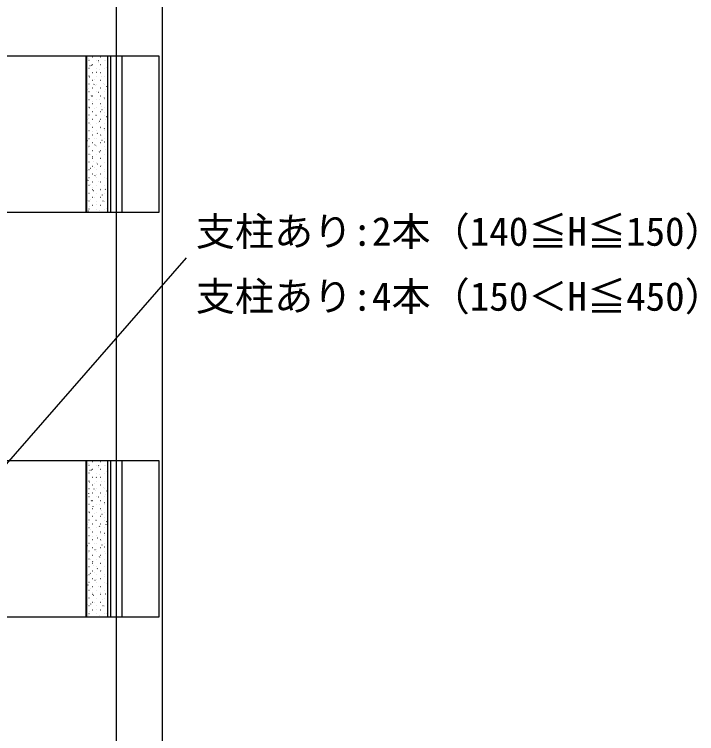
# Model space of a CAD drawing. Units: millimetres, scale not verified. Extents: x -875 to 875, y -1300 to 1294.
# Drawn here: x -307.7 to -46.2, y 374.3 to 649.7 of the extents above; entities that cross this region are included whole.
import ezdxf
from ezdxf.enums import TextEntityAlignment as Align

# ---------------------------------------------------------------- set-up
doc = ezdxf.new("R2010")
doc.units = ezdxf.units.MM
doc.header["$LTSCALE"] = 8
for name, color, linetype in [('0-4_YKK_12', 2, 'Continuous'), ('0-5_YKK_13', 4, 'Continuous'), ('0-6_YKK_D', 6, 'Continuous'), ('0-8_YSS_K', 3, 'Continuous')]:
    doc.layers.add(name, color=color, linetype=linetype)
doc.styles.add('ＭＳ ゴシック', font='')
doc.styles.get('ＭＳ ゴシック').set_extended_font_data('MS Gothic')

msp = doc.modelspace()

# ---------------------------------------------------------------- linework, layer by layer
at = {"layer": '0-4_YKK_12'}
msp.add_line((-251, 753.907), (-251, 98.907), dxfattribs=at)
at = {"layer": '0-5_YKK_13'}
for p, q in [((-280.202, 573.907), (-280.202, 633.907)), ((-279.954, 573.907), (-279.954, 633.907)), ((-276.541, 633.661), (-276.551, 633.657)), ((-270.676, 573.907), (-270.676, 633.907)), ((-266.4, 573.907), (-266.4, 633.907)), ((-279.332, 632.673), (-279.341, 632.669)), ((-279.058, 632.016), (-279.108, 632.016)), ((-277.633, 633.391), (-277.683, 633.391)), ((-276.018, 632.016), (-276.068, 632.016)), ((-275.565, 631.165), (-275.575, 631.162)), ((-275.344, 631.983), (-275.427, 631.927)), ((-274.593, 633.391), (-274.643, 633.391)), ((-272.978, 632.016), (-273.028, 632.016)), ((-272.822, 632.137), (-272.832, 632.133)), ((-279.058, 629.026), (-279.108, 629.026)), ((-278.686, 630.06), (-278.695, 630.057)), ((-278.033, 630.203), (-278.116, 630.147)), ((-277.633, 630.401), (-277.683, 630.401)), ((-276.018, 629.026), (-276.068, 629.026)), ((-274.967, 628.536), (-274.976, 628.533)), ((-274.593, 630.401), (-274.643, 630.401)), ((-272.978, 629.026), (-273.028, 629.026)), ((-272.176, 629.525), (-272.186, 629.521)), ((-279.058, 626.036), (-279.108, 626.036)), ((-278.917, 625.699), (-279.001, 625.644)), ((-277.71, 627.565), (-277.719, 627.562)), ((-277.633, 627.411), (-277.683, 627.411)), ((-276.228, 627.479), (-276.312, 627.424)), ((-276.018, 626.036), (-276.068, 626.036)), ((-274.593, 627.411), (-274.643, 627.411)), ((-274.321, 625.924), (-274.33, 625.921)), ((-272.978, 626.036), (-273.028, 626.036)), ((-279.854, 623.965), (-279.863, 623.961)), ((-279.058, 623.046), (-279.108, 623.046)), ((-277.633, 624.421), (-277.683, 624.421)), ((-277.113, 622.976), (-277.196, 622.921)), ((-277.111, 624.936), (-277.12, 624.933)), ((-276.018, 623.046), (-276.068, 623.046)), ((-274.593, 624.421), (-274.643, 624.421)), ((-273.345, 623.429), (-273.354, 623.426)), ((-272.978, 623.046), (-273.028, 623.046)), ((-279.802, 621.196), (-279.885, 621.141)), ((-279.255, 621.336), (-279.264, 621.333)), ((-279.058, 620.056), (-279.108, 620.056)), ((-277.633, 621.431), (-277.683, 621.431)), ((-276.465, 622.324), (-276.474, 622.321)), ((-276.018, 620.056), (-276.068, 620.056)), ((-275.489, 619.829), (-275.498, 619.825)), ((-274.593, 621.431), (-274.643, 621.431)), ((-272.978, 620.056), (-273.028, 620.056)), ((-272.746, 620.8), (-272.755, 620.797)), ((-272.31, 622.237), (-272.393, 622.182)), ((-279.058, 617.066), (-279.108, 617.066)), ((-278.609, 618.724), (-278.618, 618.72)), ((-277.997, 618.473), (-278.08, 618.418)), ((-277.633, 618.441), (-277.683, 618.441)), ((-276.018, 617.066), (-276.068, 617.066)), ((-274.89, 617.2), (-274.899, 617.196)), ((-274.593, 618.441), (-274.643, 618.441)), ((-273.194, 617.734), (-273.278, 617.679)), ((-272.978, 617.066), (-273.028, 617.066)), ((-272.1, 618.188), (-272.109, 618.184)), ((-277.633, 615.451), (-277.683, 615.451)), ((-277.633, 616.228), (-277.642, 616.225)), ((-274.593, 615.451), (-274.643, 615.451)), ((-274.244, 614.588), (-274.253, 614.584)), ((-279.777, 612.628), (-279.787, 612.625)), ((-279.058, 614.076), (-279.108, 614.076)), ((-278.881, 613.97), (-278.965, 613.915)), ((-277.633, 612.461), (-277.683, 612.461)), ((-277.034, 613.6), (-277.044, 613.596)), ((-276.018, 614.076), (-276.068, 614.076)), ((-274.593, 612.461), (-274.643, 612.461)), ((-274.079, 613.231), (-274.162, 613.176)), ((-273.268, 612.092), (-273.277, 612.089)), ((-272.978, 614.076), (-273.028, 614.076)), ((-279.766, 609.467), (-279.849, 609.411)), ((-279.178, 609.999), (-279.188, 609.996)), ((-279.058, 611.086), (-279.108, 611.086)), ((-277.633, 609.471), (-277.683, 609.471)), ((-276.388, 610.987), (-276.398, 610.984)), ((-276.018, 611.086), (-276.068, 611.086)), ((-274.963, 608.728), (-275.047, 608.672)), ((-274.593, 609.471), (-274.643, 609.471)), ((-272.978, 611.086), (-273.028, 611.086)), ((-272.669, 609.463), (-272.679, 609.46)), ((-272.274, 610.508), (-272.357, 610.452)), ((-279.058, 608.096), (-279.108, 608.096)), ((-278.532, 607.387), (-278.542, 607.384)), ((-277.633, 606.481), (-277.683, 606.481)), ((-276.018, 608.096), (-276.068, 608.096)), ((-275.412, 608.492), (-275.422, 608.489)), ((-274.593, 606.481), (-274.643, 606.481)), ((-273.158, 606.004), (-273.242, 605.949)), ((-272.978, 608.096), (-273.028, 608.096)), ((-272.023, 606.851), (-272.032, 606.848)), ((-279.058, 605.106), (-279.108, 605.106)), ((-277.633, 603.491), (-277.683, 603.491)), ((-277.556, 604.892), (-277.566, 604.888)), ((-276.018, 605.106), (-276.068, 605.106)), ((-275.848, 604.224), (-275.931, 604.169)), ((-274.813, 605.863), (-274.823, 605.86)), ((-274.593, 603.491), (-274.643, 603.491)), ((-274.167, 603.251), (-274.177, 603.248)), ((-272.978, 605.106), (-273.028, 605.106)), ((-279.701, 601.291), (-279.71, 601.288)), ((-279.058, 602.116), (-279.108, 602.116)), ((-277.633, 600.501), (-277.683, 600.501)), ((-276.957, 602.263), (-276.967, 602.26)), ((-276.018, 602.116), (-276.068, 602.116)), ((-274.593, 600.501), (-274.643, 600.501)), ((-274.043, 601.501), (-274.126, 601.446)), ((-273.191, 600.756), (-273.201, 600.752)), ((-272.978, 602.116), (-273.028, 602.116)), ((-279.102, 598.663), (-279.111, 598.659)), ((-279.058, 599.126), (-279.108, 599.126)), ((-276.732, 599.721), (-276.815, 599.666)), ((-276.311, 599.651), (-276.321, 599.647)), ((-276.018, 599.126), (-276.068, 599.126)), ((-272.978, 599.126), (-273.028, 599.126)), ((-272.592, 598.127), (-272.602, 598.123)), ((-279.058, 596.136), (-279.108, 596.136)), ((-278.456, 596.05), (-278.465, 596.047)), ((-277.616, 595.218), (-277.7, 595.163)), ((-277.633, 597.511), (-277.683, 597.511)), ((-276.018, 596.136), (-276.068, 596.136)), ((-275.336, 597.155), (-275.345, 597.152)), ((-274.927, 596.998), (-275.011, 596.943)), ((-274.593, 597.511), (-274.643, 597.511)), ((-272.978, 596.136), (-273.028, 596.136)), ((-279.058, 593.146), (-279.108, 593.146)), ((-277.633, 594.521), (-277.683, 594.521)), ((-277.48, 593.555), (-277.489, 593.552)), ((-276.018, 593.146), (-276.068, 593.146)), ((-275.812, 592.495), (-275.895, 592.44)), ((-274.737, 594.526), (-274.746, 594.523)), ((-274.593, 594.521), (-274.643, 594.521)), ((-272.978, 593.146), (-273.028, 593.146)), ((-279.624, 589.955), (-279.633, 589.951)), ((-279.058, 590.156), (-279.108, 590.156)), ((-278.501, 590.715), (-278.584, 590.66)), ((-277.633, 591.531), (-277.683, 591.531)), ((-276.881, 590.926), (-276.89, 590.923)), ((-276.018, 590.156), (-276.068, 590.156)), ((-274.593, 591.531), (-274.643, 591.531)), ((-274.091, 591.914), (-274.1, 591.911)), ((-273.115, 589.419), (-273.124, 589.416)), ((-272.978, 590.156), (-273.028, 590.156)), ((-279.058, 587.166), (-279.108, 587.166)), ((-279.025, 587.326), (-279.034, 587.323)), ((-277.633, 588.541), (-277.683, 588.541)), ((-276.696, 587.992), (-276.779, 587.936)), ((-276.235, 588.314), (-276.244, 588.311)), ((-276.018, 587.166), (-276.068, 587.166)), ((-274.593, 588.541), (-274.643, 588.541)), ((-272.978, 587.166), (-273.028, 587.166)), ((-272.516, 586.79), (-272.525, 586.787)), ((-279.385, 586.212), (-279.469, 586.156)), ((-279.058, 584.176), (-279.108, 584.176)), ((-278.379, 584.714), (-278.388, 584.71)), ((-277.633, 585.551), (-277.683, 585.551)), ((-276.018, 584.176), (-276.068, 584.176)), ((-275.259, 585.819), (-275.268, 585.815)), ((-274.593, 585.551), (-274.643, 585.551)), ((-272.978, 584.176), (-273.028, 584.176)), ((-279.058, 581.186), (-279.108, 581.186)), ((-277.633, 582.561), (-277.683, 582.561)), ((-277.581, 583.488), (-277.664, 583.433)), ((-277.403, 582.218), (-277.412, 582.215)), ((-276.018, 581.186), (-276.068, 581.186)), ((-274.66, 583.19), (-274.669, 583.186)), ((-274.593, 582.561), (-274.643, 582.561)), ((-272.978, 581.186), (-273.028, 581.186)), ((-272.778, 582.749), (-272.861, 582.694)), ((-279.547, 578.618), (-279.557, 578.615)), ((-278.465, 578.985), (-278.548, 578.93)), ((-277.633, 579.571), (-277.683, 579.571)), ((-276.804, 579.59), (-276.814, 579.586)), ((-274.593, 579.571), (-274.643, 579.571)), ((-274.014, 580.578), (-274.023, 580.574)), ((-279.058, 578.196), (-279.108, 578.196)), ((-278.948, 575.989), (-278.958, 575.986)), ((-277.633, 576.581), (-277.683, 576.581)), ((-276.158, 576.977), (-276.168, 576.974)), ((-276.018, 578.196), (-276.068, 578.196)), ((-274.593, 576.581), (-274.643, 576.581)), ((-273.662, 578.246), (-273.746, 578.191)), ((-273.038, 578.082), (-273.047, 578.079)), ((-272.978, 578.196), (-273.028, 578.196)), ((-271.982, 573.907), (-280.202, 573.907)), ((-279.349, 574.482), (-279.433, 574.427)), ((-279.058, 575.206), (-279.108, 575.206)), ((-276.018, 575.206), (-276.068, 575.206)), ((-275.182, 574.482), (-275.192, 574.479)), ((-272.978, 575.206), (-273.028, 575.206)), ((-272.439, 575.453), (-272.449, 575.45)), ((-280.202, 418.907), (-280.202, 478.907)), ((-279.954, 418.907), (-279.954, 478.907)), ((-279.332, 477.673), (-279.341, 477.669)), ((-279.058, 477.016), (-279.108, 477.016)), ((-277.633, 478.391), (-277.683, 478.391)), ((-276.541, 478.661), (-276.551, 478.657)), ((-276.018, 477.016), (-276.068, 477.016)), ((-275.344, 476.983), (-275.427, 476.927)), ((-274.593, 478.391), (-274.643, 478.391)), ((-272.978, 477.016), (-273.028, 477.016)), ((-272.822, 477.137), (-272.832, 477.133)), ((-270.676, 418.907), (-270.676, 478.907)), ((-266.4, 418.907), (-266.4, 478.907)), ((-279.058, 474.026), (-279.108, 474.026)), ((-278.686, 475.06), (-278.695, 475.057)), ((-278.033, 475.203), (-278.116, 475.147)), ((-277.633, 475.401), (-277.683, 475.401)), ((-276.018, 474.026), (-276.068, 474.026)), ((-275.565, 476.165), (-275.575, 476.162)), ((-274.593, 475.401), (-274.643, 475.401)), ((-272.978, 474.026), (-273.028, 474.026)), ((-272.176, 474.525), (-272.186, 474.521)), ((-279.058, 471.036), (-279.108, 471.036)), ((-277.71, 472.565), (-277.719, 472.562)), ((-277.633, 472.411), (-277.683, 472.411)), ((-276.228, 472.479), (-276.312, 472.424)), ((-276.018, 471.036), (-276.068, 471.036)), ((-274.967, 473.536), (-274.976, 473.533)), ((-274.593, 472.411), (-274.643, 472.411)), ((-272.978, 471.036), (-273.028, 471.036)), ((-279.854, 468.965), (-279.863, 468.961)), ((-278.917, 470.699), (-279.001, 470.644)), ((-277.633, 469.421), (-277.683, 469.421)), ((-277.111, 469.936), (-277.12, 469.933)), ((-274.593, 469.421), (-274.643, 469.421)), ((-274.321, 470.924), (-274.33, 470.921)), ((-273.345, 468.429), (-273.354, 468.426)), ((-279.802, 466.196), (-279.885, 466.141)), ((-279.255, 466.336), (-279.264, 466.333)), ((-279.058, 468.046), (-279.108, 468.046)), ((-277.633, 466.431), (-277.683, 466.431)), ((-277.113, 467.976), (-277.196, 467.921)), ((-276.465, 467.324), (-276.474, 467.321)), ((-276.018, 468.046), (-276.068, 468.046)), ((-274.593, 466.431), (-274.643, 466.431)), ((-272.978, 468.046), (-273.028, 468.046)), ((-272.746, 465.8), (-272.755, 465.797)), ((-272.31, 467.237), (-272.393, 467.182)), ((-279.058, 465.056), (-279.108, 465.056)), ((-278.609, 463.724), (-278.618, 463.72)), ((-277.997, 463.473), (-278.08, 463.418)), ((-277.633, 463.441), (-277.683, 463.441)), ((-276.018, 465.056), (-276.068, 465.056)), ((-275.489, 464.829), (-275.498, 464.825)), ((-274.593, 463.441), (-274.643, 463.441)), ((-273.194, 462.734), (-273.278, 462.679)), ((-272.978, 465.056), (-273.028, 465.056)), ((-272.1, 463.188), (-272.109, 463.184)), ((-279.058, 462.066), (-279.108, 462.066)), ((-277.633, 460.451), (-277.683, 460.451)), ((-277.633, 461.228), (-277.642, 461.225)), ((-276.018, 462.066), (-276.068, 462.066)), ((-274.89, 462.2), (-274.899, 462.196)), ((-274.593, 460.451), (-274.643, 460.451)), ((-272.978, 462.066), (-273.028, 462.066)), ((-279.777, 457.628), (-279.787, 457.625)), ((-279.058, 459.076), (-279.108, 459.076)), ((-278.881, 458.97), (-278.965, 458.915)), ((-277.633, 457.461), (-277.683, 457.461)), ((-277.034, 458.6), (-277.044, 458.596)), ((-276.018, 459.076), (-276.068, 459.076)), ((-274.593, 457.461), (-274.643, 457.461)), ((-274.244, 459.588), (-274.253, 459.584)), ((-274.079, 458.231), (-274.162, 458.176)), ((-272.978, 459.076), (-273.028, 459.076)), ((-279.766, 454.467), (-279.849, 454.411)), ((-279.178, 454.999), (-279.188, 454.996)), ((-279.058, 456.086), (-279.108, 456.086)), ((-277.633, 454.471), (-277.683, 454.471)), ((-276.388, 455.987), (-276.398, 455.984)), ((-276.018, 456.086), (-276.068, 456.086)), ((-274.593, 454.471), (-274.643, 454.471)), ((-273.268, 457.092), (-273.277, 457.089)), ((-272.978, 456.086), (-273.028, 456.086)), ((-272.669, 454.463), (-272.679, 454.46)), ((-272.274, 455.508), (-272.357, 455.452)), ((-279.058, 453.096), (-279.108, 453.096)), ((-278.532, 452.387), (-278.542, 452.384)), ((-276.018, 453.096), (-276.068, 453.096)), ((-275.412, 453.492), (-275.422, 453.489)), ((-274.963, 453.728), (-275.047, 453.672)), ((-272.978, 453.096), (-273.028, 453.096)), ((-272.023, 451.851), (-272.032, 451.848)), ((-279.058, 450.106), (-279.108, 450.106)), ((-277.633, 451.481), (-277.683, 451.481)), ((-277.556, 449.892), (-277.566, 449.888)), ((-276.018, 450.106), (-276.068, 450.106)), ((-275.848, 449.224), (-275.931, 449.169)), ((-274.813, 450.863), (-274.823, 450.86)), ((-274.593, 451.481), (-274.643, 451.481)), ((-273.158, 451.004), (-273.242, 450.949)), ((-272.978, 450.106), (-273.028, 450.106)), ((-279.701, 446.291), (-279.71, 446.288)), ((-279.058, 447.116), (-279.108, 447.116)), ((-277.633, 448.491), (-277.683, 448.491)), ((-276.957, 447.263), (-276.967, 447.26)), ((-276.018, 447.116), (-276.068, 447.116)), ((-274.593, 448.491), (-274.643, 448.491)), ((-274.167, 448.251), (-274.177, 448.248)), ((-274.043, 446.501), (-274.126, 446.446)), ((-272.978, 447.116), (-273.028, 447.116)), ((-279.102, 443.663), (-279.111, 443.659)), ((-279.058, 444.126), (-279.108, 444.126)), ((-277.633, 445.501), (-277.683, 445.501)), ((-276.732, 444.721), (-276.815, 444.666)), ((-276.311, 444.651), (-276.321, 444.647)), ((-276.018, 444.126), (-276.068, 444.126)), ((-274.593, 445.501), (-274.643, 445.501)), ((-273.191, 445.756), (-273.201, 445.752)), ((-272.978, 444.126), (-273.028, 444.126)), ((-279.058, 441.136), (-279.108, 441.136)), ((-278.456, 441.05), (-278.465, 441.047)), ((-277.633, 442.511), (-277.683, 442.511)), ((-276.018, 441.136), (-276.068, 441.136)), ((-275.336, 442.155), (-275.345, 442.152)), ((-274.927, 441.998), (-275.011, 441.943)), ((-274.593, 442.511), (-274.643, 442.511)), ((-272.978, 441.136), (-273.028, 441.136)), ((-272.592, 443.127), (-272.602, 443.123)), ((-279.058, 438.146), (-279.108, 438.146)), ((-277.616, 440.218), (-277.7, 440.163)), ((-277.633, 439.521), (-277.683, 439.521)), ((-277.48, 438.555), (-277.489, 438.552)), ((-276.018, 438.146), (-276.068, 438.146)), ((-274.737, 439.526), (-274.746, 439.523)), ((-274.593, 439.521), (-274.643, 439.521)), ((-272.978, 438.146), (-273.028, 438.146)), ((-279.058, 435.156), (-279.108, 435.156)), ((-278.501, 435.715), (-278.584, 435.66)), ((-277.633, 436.531), (-277.683, 436.531)), ((-276.881, 435.926), (-276.89, 435.923)), ((-276.018, 435.156), (-276.068, 435.156)), ((-275.812, 437.495), (-275.895, 437.44)), ((-274.593, 436.531), (-274.643, 436.531)), ((-274.091, 436.914), (-274.1, 436.911)), ((-272.978, 435.156), (-273.028, 435.156)), ((-279.624, 434.955), (-279.633, 434.951)), ((-277.633, 433.541), (-277.683, 433.541)), ((-276.696, 432.992), (-276.779, 432.936)), ((-276.235, 433.314), (-276.244, 433.311)), ((-274.593, 433.541), (-274.643, 433.541)), ((-273.115, 434.419), (-273.124, 434.416)), ((-279.385, 431.212), (-279.469, 431.156)), ((-279.058, 432.166), (-279.108, 432.166)), ((-279.025, 432.326), (-279.034, 432.323)), ((-278.379, 429.714), (-278.388, 429.71)), ((-277.633, 430.551), (-277.683, 430.551)), ((-276.018, 432.166), (-276.068, 432.166)), ((-275.259, 430.819), (-275.268, 430.815)), ((-274.593, 430.551), (-274.643, 430.551)), ((-272.978, 432.166), (-273.028, 432.166)), ((-272.516, 431.79), (-272.525, 431.787)), ((-279.058, 429.176), (-279.108, 429.176)), ((-277.633, 427.561), (-277.683, 427.561)), ((-277.581, 428.488), (-277.664, 428.433)), ((-277.403, 427.218), (-277.412, 427.215)), ((-276.018, 429.176), (-276.068, 429.176)), ((-274.66, 428.19), (-274.669, 428.186)), ((-274.593, 427.561), (-274.643, 427.561)), ((-272.978, 429.176), (-273.028, 429.176)), ((-272.778, 427.749), (-272.861, 427.694)), ((-279.058, 426.186), (-279.108, 426.186)), ((-277.633, 424.571), (-277.683, 424.571)), ((-276.804, 424.59), (-276.814, 424.586)), ((-276.018, 426.186), (-276.068, 426.186)), ((-274.593, 424.571), (-274.643, 424.571)), ((-274.014, 425.578), (-274.023, 425.574)), ((-272.978, 426.186), (-273.028, 426.186)), ((-279.547, 423.618), (-279.557, 423.615)), ((-279.058, 423.196), (-279.108, 423.196)), ((-278.465, 423.985), (-278.548, 423.93)), ((-277.633, 421.581), (-277.683, 421.581)), ((-276.158, 421.977), (-276.168, 421.974)), ((-276.018, 423.196), (-276.068, 423.196)), ((-274.593, 421.581), (-274.643, 421.581)), ((-273.662, 423.246), (-273.746, 423.191)), ((-273.038, 423.082), (-273.047, 423.079)), ((-272.978, 423.196), (-273.028, 423.196)), ((-271.982, 418.907), (-280.202, 418.907)), ((-279.349, 419.482), (-279.433, 419.427)), ((-279.058, 420.206), (-279.108, 420.206)), ((-278.948, 420.989), (-278.958, 420.986)), ((-276.018, 420.206), (-276.068, 420.206)), ((-275.182, 419.482), (-275.192, 419.479)), ((-272.978, 420.206), (-273.028, 420.206)), ((-272.439, 420.453), (-272.449, 420.45))]:
    msp.add_line(p, q, dxfattribs=at)
for points in [[(-449.7, 633.907), (-252.3, 633.907), (-252.3, 573.907), (-449.7, 573.907)], [(-449.7, 478.907), (-252.3, 478.907), (-252.3, 418.907), (-449.7, 418.907)]]:
    msp.add_lwpolyline(points, close=True, dxfattribs=at)
for points in [[(-280.202, 633.907), (-271.982, 633.907), (-271.982, 573.907)], [(-280.202, 478.907), (-271.982, 478.907), (-271.982, 418.907)]]:
    msp.add_lwpolyline(points, dxfattribs=at)
at = {"layer": '0-6_YKK_D'}
msp.add_lwpolyline([(-322.726, 463.907), (-318.779, 468.425), (-241.766, 556.575)], dxfattribs=at)
at = {"layer": '0-8_YSS_K'}
msp.add_line((-268.5, 116.407), (-268.5, 771.407), dxfattribs=at)

# ---------------------------------------------------------------- texts
at = {"layer": '0-6_YKK_D', "style": 'ＭＳ ゴシック'}
for s, p in [('支柱あり:2本（140≦H≦150）', (-238.153, 557.829)), ('支柱あり:4本（150＜H≦450）', (-238.153, 532.952))]:
    msp.add_text(s, height=11, dxfattribs=at).set_placement(p, align=Align.BOTTOM_LEFT)

doc.saveas('drawing.dxf')
